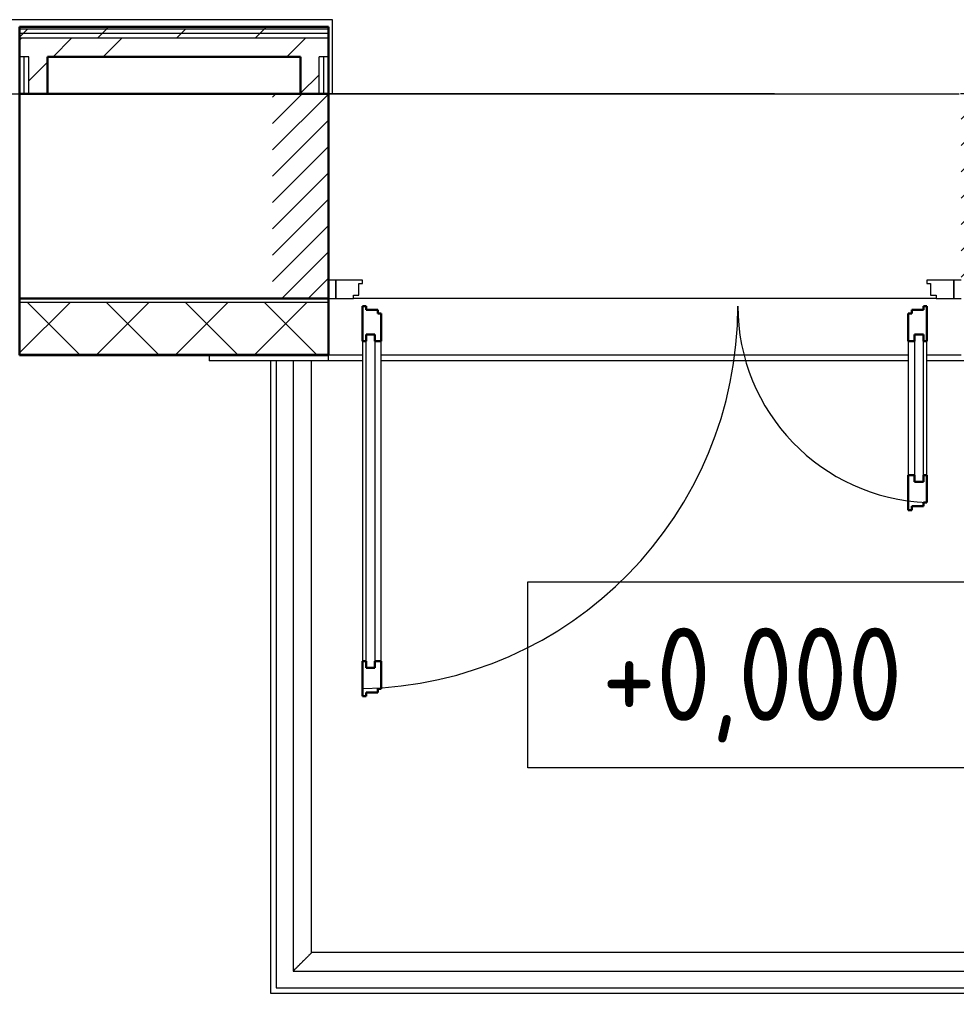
# Model space of a CAD drawing. Header units: millimetres. Extents: x -695119 to 412940, y -249585 to 622758.
# Drawn here: x -5388 to -2870, y 94218 to 96835 of the extents above; entities that cross this region are included whole.
import ezdxf

# ---------------------------------------------------------------- set-up
doc = ezdxf.new("R2010")
doc.units = ezdxf.units.MM
doc.linetypes.add('ADSK_Линия сетки', pattern=[25, 20, -2.5, 0, -2.5])
doc.linetypes.add('ADSK_Штриховая_ш2 п1_5', pattern=[4.5, 3, -1.5])
for name, color, linetype, lineweight in [('Аннотация', 252, 'Continuous', 18), ('Двери', 8, 'Continuous', 9), ('Лестницы', 8, 'Continuous', 9), ('Ограждение', 8, 'Continuous', 9), ('Оси', 252, 'Continuous', 9), ('Отметки', 252, 'Continuous', 9), ('Стены внутренние', 252, 'Continuous', 18), ('Стены наружные', 252, 'Continuous', 18), ('Стены штриховка', 7, 'Continuous', 9)]:
    doc.layers.add(name, color=color, linetype=linetype, lineweight=lineweight)
doc.layers.add('Двери открывание', color=7, linetype='Continuous', lineweight=9, true_color=0xc0c0c0)
doc.styles.add('GOST Common_3', font='', dxfattribs={"height": 3.5})
doc.styles.get('GOST Common_3').set_extended_font_data('GOST type B')

# ---------------------------------------------------------------- blocks, each defined once
blk = doc.blocks.new('1 этаж')
at = {"layer": 'Двери', "lineweight": 18, "true_color": 0x636466}
h = blk.add_hatch(dxfattribs=at)
h.set_pattern_fill('FP_2', color=251, angle=180, style=0, pattern_type=2)
h.set_pattern_definition([(225, (-48532.8, 15183.27), (35.3553, -35.3553), [])])
h.paths.add_polyline_path([(-47807.8, 14908.3), (-47657.8, 14908.3), (-47657.8, 15458.3), (-47807.8, 15458.3), (-47807.8, 15090.3)])
h.paths.add_polyline_path([(-49507.8, 14908.3), (-49507.8, 15458.3), (-49657.8, 15458.3), (-49657.8, 14908.3), (-49548.1, 14908.3)])
at = {"layer": 'Аннотация', "color": 251, "lineweight": 20, "true_color": 0x636466}
for p, q in [((-48972.3, 13647.3), (-48972.3, 14147.3)), ((-48972.3, 14147.3), (-47672.3, 14147.3)), ((-47672.3, 13647.3), (-48972.3, 13647.3))]:
    blk.add_line(p, q, dxfattribs=at)
at = {"layer": 'Двери', "color": 251, "linetype": 'ADSK_Штриховая_ш2 п1_5', "true_color": 0x636466}
for p, q in [((-49507.8, 15458.3), (-49657.8, 15458.3)), ((-49507.8, 14908.3), (-49507.8, 15458.3)), ((-49657.8, 14908.3), (-49507.8, 14908.3))]:
    blk.add_line(p, q, dxfattribs=at)
at = {"layer": 'Двери', "color": 251, "true_color": 0x636466}
for p, q in [((-49507.8, 14958.3), (-49507.8, 14908.3)), ((-49487.8, 14958.3), (-49507.8, 14958.3)), ((-49487.8, 14908.3), (-49487.8, 14958.3)), ((-49415.8, 14958.3), (-49487.8, 14958.3)), ((-49487.8, 14958.3), (-49487.8, 14908.3)), ((-49425.8, 14917.3), (-49425.8, 14949.3)), ((-49425.8, 14949.3), (-49415.8, 14949.3)), ((-49415.8, 14949.3), (-49415.8, 14958.3)), ((-47827.8, 14958.3), (-47899.8, 14958.3)), ((-47899.8, 14958.3), (-47899.8, 14949.3)), ((-47899.8, 14949.3), (-47889.8, 14949.3)), ((-47889.8, 14949.3), (-47889.8, 14917.3)), ((-47807.8, 14958.3), (-47827.8, 14958.3)), ((-47827.8, 14958.3), (-47827.8, 14908.3)), ((-47827.8, 14908.3), (-47827.8, 14958.3)), ((-49440.8, 14908.3), (-49440.8, 14917.3)), ((-49440.8, 14917.3), (-49425.8, 14917.3)), ((-47889.8, 14917.3), (-47874.8, 14917.3)), ((-47874.8, 14917.3), (-47874.8, 14908.3)), ((-49507.8, 14908.3), (-49487.8, 14908.3)), ((-49487.8, 14908.3), (-49440.8, 14908.3)), ((-47874.8, 14908.3), (-47827.8, 14908.3)), ((-47827.8, 14908.3), (-47807.8, 14908.3)), ((-49406.8, 14812.3), (-49382.8, 14812.3)), ((-49406.8, 13916.3), (-49406.8, 14812.3)), ((-49382.8, 14812.3), (-49382.8, 13916.3)), ((-47932.8, 14812.3), (-47932.8, 14416.3)), ((-47908.8, 14812.3), (-47932.8, 14812.3)), ((-47908.8, 14416.3), (-47908.8, 14812.3)), ((-49415.8, 14794.3), (-49415.8, 13934.3)), ((-49365.8, 13934.3), (-49365.8, 14794.3)), ((-47949.8, 14794.3), (-47949.8, 14434.3)), ((-47899.8, 14434.3), (-47899.8, 14794.3)), ((-47932.8, 14416.3), (-47908.8, 14416.3)), ((-49382.8, 13916.3), (-49406.8, 13916.3))]:
    blk.add_line(p, q, dxfattribs=at)
at = {"layer": 'Двери', "color": 251, "lineweight": 30, "true_color": 0x636466}
for p, q in [((-49406.8, 14888.3), (-49415.8, 14888.3)), ((-49415.8, 14888.3), (-49415.8, 14794.3)), ((-49406.8, 14878.3), (-49406.8, 14888.3)), ((-49374.8, 14878.3), (-49406.8, 14878.3)), ((-49374.8, 14868.3), (-49374.8, 14878.3)), ((-49365.8, 14868.3), (-49374.8, 14868.3)), ((-49365.8, 14794.3), (-49365.8, 14868.3)), ((-47940.8, 14868.3), (-47949.8, 14868.3)), ((-47949.8, 14868.3), (-47949.8, 14794.3)), ((-47940.8, 14878.3), (-47940.8, 14868.3)), ((-47908.8, 14878.3), (-47940.8, 14878.3)), ((-47899.8, 14888.3), (-47908.8, 14888.3)), ((-47908.8, 14888.3), (-47908.8, 14878.3)), ((-47899.8, 14794.3), (-47899.8, 14888.3)), ((-49406.8, 14812.3), (-49406.8, 14794.3)), ((-49382.8, 14812.3), (-49406.8, 14812.3)), ((-49382.8, 14794.3), (-49382.8, 14812.3)), ((-47932.8, 14794.3), (-47932.8, 14812.3)), ((-47932.8, 14812.3), (-47908.8, 14812.3)), ((-47908.8, 14812.3), (-47908.8, 14794.3)), ((-49406.8, 14794.3), (-49415.8, 14794.3)), ((-49365.8, 14794.3), (-49382.8, 14794.3)), ((-47949.8, 14794.3), (-47932.8, 14794.3)), ((-47908.8, 14794.3), (-47899.8, 14794.3)), ((-47949.8, 14434.3), (-47949.8, 14340.3)), ((-47949.8, 14434.3), (-47932.8, 14434.3)), ((-47932.8, 14434.3), (-47932.8, 14416.3)), ((-47908.8, 14434.3), (-47899.8, 14434.3)), ((-47908.8, 14416.3), (-47908.8, 14434.3)), ((-47899.8, 14360.3), (-47899.8, 14434.3)), ((-47932.8, 14416.3), (-47908.8, 14416.3)), ((-47940.8, 14340.3), (-47940.8, 14350.3)), ((-47940.8, 14350.3), (-47908.8, 14350.3)), ((-47908.8, 14350.3), (-47908.8, 14360.3)), ((-47908.8, 14360.3), (-47899.8, 14360.3)), ((-47949.8, 14340.3), (-47940.8, 14340.3)), ((-49415.8, 13934.3), (-49415.8, 13840.3)), ((-49406.8, 13934.3), (-49415.8, 13934.3)), ((-49406.8, 13916.3), (-49406.8, 13934.3)), ((-49382.8, 13934.3), (-49382.8, 13916.3)), ((-49365.8, 13934.3), (-49382.8, 13934.3)), ((-49365.8, 13860.3), (-49365.8, 13934.3)), ((-49382.8, 13916.3), (-49406.8, 13916.3)), ((-49406.8, 13840.3), (-49406.8, 13850.3)), ((-49406.8, 13850.3), (-49374.8, 13850.3)), ((-49374.8, 13850.3), (-49374.8, 13860.3)), ((-49374.8, 13860.3), (-49365.8, 13860.3)), ((-49415.8, 13840.3), (-49406.8, 13840.3))]:
    blk.add_line(p, q, dxfattribs=at)
at = {"layer": 'Двери открывание', "color": 251, "true_color": 0x636466}
for centre, radius, start, end in [((-49435.8, 14888.3), 1028, 271.1148, 0), ((-47879.8, 14888.3), 528, 180, 267.8292)]:
    blk.add_arc(centre, radius, start, end, dxfattribs=at)
at = {"layer": 'Лестницы', "color": 251, "true_color": 0x636466}
for p, q in [((-47874.8, 14908.3), (-49440.8, 14908.3)), ((-49647.8, 14741.3), (-49647.8, 13056.3)), ((-49647.8, 13056.3), (-47117.8, 13056.3))]:
    blk.add_line(p, q, dxfattribs=at)
at = {"layer": 'Ограждение', "color": 251, "true_color": 0x636466}
for p, q in [((-52922.8, 15658.3), (-49497.8, 15658.3)), ((-49497.8, 15658.3), (-49497.8, 15458.3)), ((-52087.8, 15458.3), (-50337.8, 15458.3)), ((-49507.8, 15458.3), (-49497.8, 15458.3)), ((-49602.8, 14741.3), (-49602.8, 13101.3)), ((-49552.8, 14741.3), (-49602.8, 14741.3)), ((-49552.8, 13151.3), (-49552.8, 14741.3)), ((-47117.8, 13151.3), (-49552.8, 13151.3)), ((-49602.8, 13101.3), (-47117.8, 13101.3))]:
    blk.add_line(p, q, dxfattribs=at)
blk.add_open_spline([(-49552.8, 13151.3), (-49552.8, 13151.3), (-49553.2, 13150.8), (-49554.6, 13149.4), (-49556.1, 13148), (-49557.6, 13146.5), (-49559, 13145.1), (-49560.5, 13143.6), (-49562.5, 13141.5), (-49564.8, 13139.3), (-49566.7, 13137.3), (-49568.2, 13135.8), (-49569.8, 13134.3), (-49571.3, 13132.7), (-49572.9, 13131.1), (-49574.5, 13129.5), (-49576.2, 13127.9), (-49577.8, 13126.3), (-49579.4, 13124.6), (-49581.1, 13123), (-49582.7, 13121.4), (-49584.3, 13119.8), (-49585.8, 13118.2), (-49587.4, 13116.7), (-49588.9, 13115.2), (-49590.3, 13113.8), (-49591.7, 13112.4), (-49593.5, 13110.6), (-49595.1, 13109), (-49596.6, 13107.5), (-49598, 13106.1), (-49599.5, 13104.6), (-49601, 13103.1), (-49602.4, 13101.7), (-49602.8, 13101.3), (-49602.8, 13101.3)], degree=3, knots=[0, 0, 0, 0, 0.083333, 0.125, 0.166667, 0.208333, 0.229167, 0.25, 0.291667, 0.333333, 0.354167, 0.375, 0.395833, 0.416667, 0.4375, 0.458333, 0.479167, 0.5, 0.520833, 0.541667, 0.5625, 0.583333, 0.604167, 0.625, 0.645833, 0.666667, 0.6875, 0.708333, 0.75, 0.770833, 0.791667, 0.833333, 0.875, 0.916667, 1, 1, 1, 1], dxfattribs=at)
at = {"layer": 'Оси', "color": 251, "linetype": 'ADSK_Линия сетки', "ltscale": 100, "true_color": 0x636466}
blk.add_line((-807.8, 15458.3), (-72530.1, 15458.3), dxfattribs=at)
at = {"layer": 'Стены внутренние', "color": 251, "lineweight": 30, "true_color": 0x636466}
for p, q in [((-50337.8, 15458.3), (-50337.8, 14908.3)), ((-49582.8, 15458.3), (-50262.8, 15458.3)), ((-49507.8, 14908.3), (-49507.8, 15458.3)), ((-50337.8, 14908.3), (-49507.8, 14908.3)), ((-50337.8, 14898.3), (-50337.8, 14756.3)), ((-49507.8, 14756.3), (-49507.8, 14898.3)), ((-50337.8, 14756.3), (-49507.8, 14756.3))]:
    blk.add_line(p, q, dxfattribs=at)
at = {"layer": 'Стены внутренние', "color": 251, "true_color": 0x636466}
for p, q in [((-49497.8, 15458.3), (-47812.8, 15458.3)), ((-47874.8, 14908.3), (-49440.8, 14908.3)), ((-49415.8, 14756.3), (-49507.8, 14756.3)), ((-47949.8, 14756.3), (-49365.8, 14756.3)), ((-47807.8, 14756.3), (-47899.8, 14756.3))]:
    blk.add_line(p, q, dxfattribs=at)
at = {"layer": 'Стены внутренние', "color": 251, "linetype": 'Continuous', "lineweight": 9, "true_color": 0x636466}
for p, q in [((-50335.8, 14891.5), (-50337.8, 14895)), ((-50335.8, 14764.5), (-50202, 14898.3)), ((-50176.2, 14758.3), (-50316.2, 14898.3)), ((-50129.9, 14758.3), (-49989.9, 14898.3)), ((-49964.1, 14758.3), (-50104.1, 14898.3)), ((-49917.8, 14758.3), (-49777.8, 14898.3)), ((-49751.9, 14758.3), (-49891.9, 14898.3)), ((-49705.6, 14758.3), (-49565.6, 14898.3)), ((-49539.8, 14758.3), (-49679.8, 14898.3)), ((-50232.3, 14758.3), (-50232.3, 14758.2))]:
    blk.add_line(p, q, dxfattribs=at)
at = {"layer": 'Стены наружные', "color": 251, "lineweight": 30, "true_color": 0x636466}
for p, q in [((-49507.8, 15638.3), (-50337.8, 15638.3)), ((-50337.8, 15638.3), (-50337.8, 15458.3)), ((-49507.8, 15458.3), (-49507.8, 15638.3)), ((-50262.8, 15558.3), (-49582.8, 15558.3)), ((-50262.8, 15458.3), (-50262.8, 15558.3)), ((-49582.8, 15558.3), (-49582.8, 15458.3)), ((-50337.8, 15458.3), (-50262.8, 15458.3)), ((-49582.8, 15458.3), (-49507.8, 15458.3)), ((-50337.8, 14908.3), (-50337.8, 14898.3)), ((-49507.8, 14898.3), (-49507.8, 14908.3))]:
    blk.add_line(p, q, dxfattribs=at)
at = {"layer": 'Стены наружные', "color": 251, "linetype": 'Continuous', "lineweight": 9, "true_color": 0x636466}
for p, q in [((-50328, 15620.8), (-50315.5, 15633.3)), ((-50115.9, 15620.8), (-50103.4, 15633.3)), ((-50103.4, 15633.3), (-50098.4, 15638.3)), ((-49903.8, 15620.8), (-49891.3, 15633.3)), ((-49691.7, 15620.8), (-49679.2, 15633.3)), ((-49679.2, 15633.3), (-49674.2, 15638.3)), ((-50337.8, 15611), (-50328, 15620.8)), ((-50337.8, 15603.1), (-50332.7, 15608.3)), ((-50247.7, 15558.3), (-50197.7, 15608.3)), ((-50128.4, 15608.3), (-50115.9, 15620.8)), ((-50112.8, 15558.3), (-50062.8, 15608.3)), ((-49916.3, 15608.3), (-49903.8, 15620.8)), ((-49704.2, 15608.3), (-49691.7, 15620.8)), ((-49619.3, 15558.3), (-49569.3, 15608.3)), ((-50312.8, 15493.2), (-50262.8, 15543.2)), ((-49582.8, 15459.9), (-49532.8, 15509.9))]:
    blk.add_line(p, q, dxfattribs=at)
at = {"layer": 'Стены наружные', "color": 251, "true_color": 0x636466}
for p, q in [((-49827.8, 14756.3), (-49827.8, 14741.3)), ((-49602.8, 14741.3), (-49827.8, 14741.3)), ((-49662.8, 13041.3), (-49662.8, 14741.3)), ((-49647.8, 14741.3), (-49647.8, 13056.3)), ((-49415.8, 14741.3), (-49552.8, 14741.3)), ((-49507.8, 14741.3), (-49507.8, 14756.3)), ((-47949.8, 14741.3), (-49365.8, 14741.3)), ((-47117.8, 14741.3), (-47899.8, 14741.3)), ((-45617.8, 13041.3), (-49662.8, 13041.3)), ((-49647.8, 13056.3), (-45617.8, 13056.3))]:
    blk.add_line(p, q, dxfattribs=at)
at = {"layer": 'Стены штриховка', "color": 251, "true_color": 0x636466}
for p, q in [((-50337.8, 15633.3), (-49507.8, 15633.3)), ((-49507.8, 15620.8), (-50337.8, 15620.8)), ((-49507.8, 15608.3), (-50337.8, 15608.3)), ((-50312.8, 15558.3), (-50337.8, 15558.3)), ((-50325.3, 15458.3), (-50325.3, 15558.3)), ((-50312.8, 15458.3), (-50312.8, 15558.3)), ((-49532.8, 15458.3), (-49532.8, 15558.3)), ((-49507.8, 15558.3), (-49532.8, 15558.3)), ((-49520.3, 15458.3), (-49520.3, 15558.3)), ((-49507.8, 14898.3), (-50337.8, 14898.3)), ((-50335.8, 14758.3), (-50335.8, 14898.3)), ((-49509.8, 14898.3), (-49509.8, 14758.3)), ((-49509.8, 14758.3), (-50335.8, 14758.3))]:
    blk.add_line(p, q, dxfattribs=at)
at = {"layer": 'Отметки', "color": 251, "true_color": 0x636466, "style": 'GOST Common_3', "width": 0.9}
blk.add_text('+0,000', height=250, dxfattribs=at).set_placement((-48773.4, 13774))

msp = doc.modelspace()

# ---------------------------------------------------------------- block references
msp.add_blockref('1 этаж', (44950.089, 81176.937))

doc.saveas('drawing.dxf')
